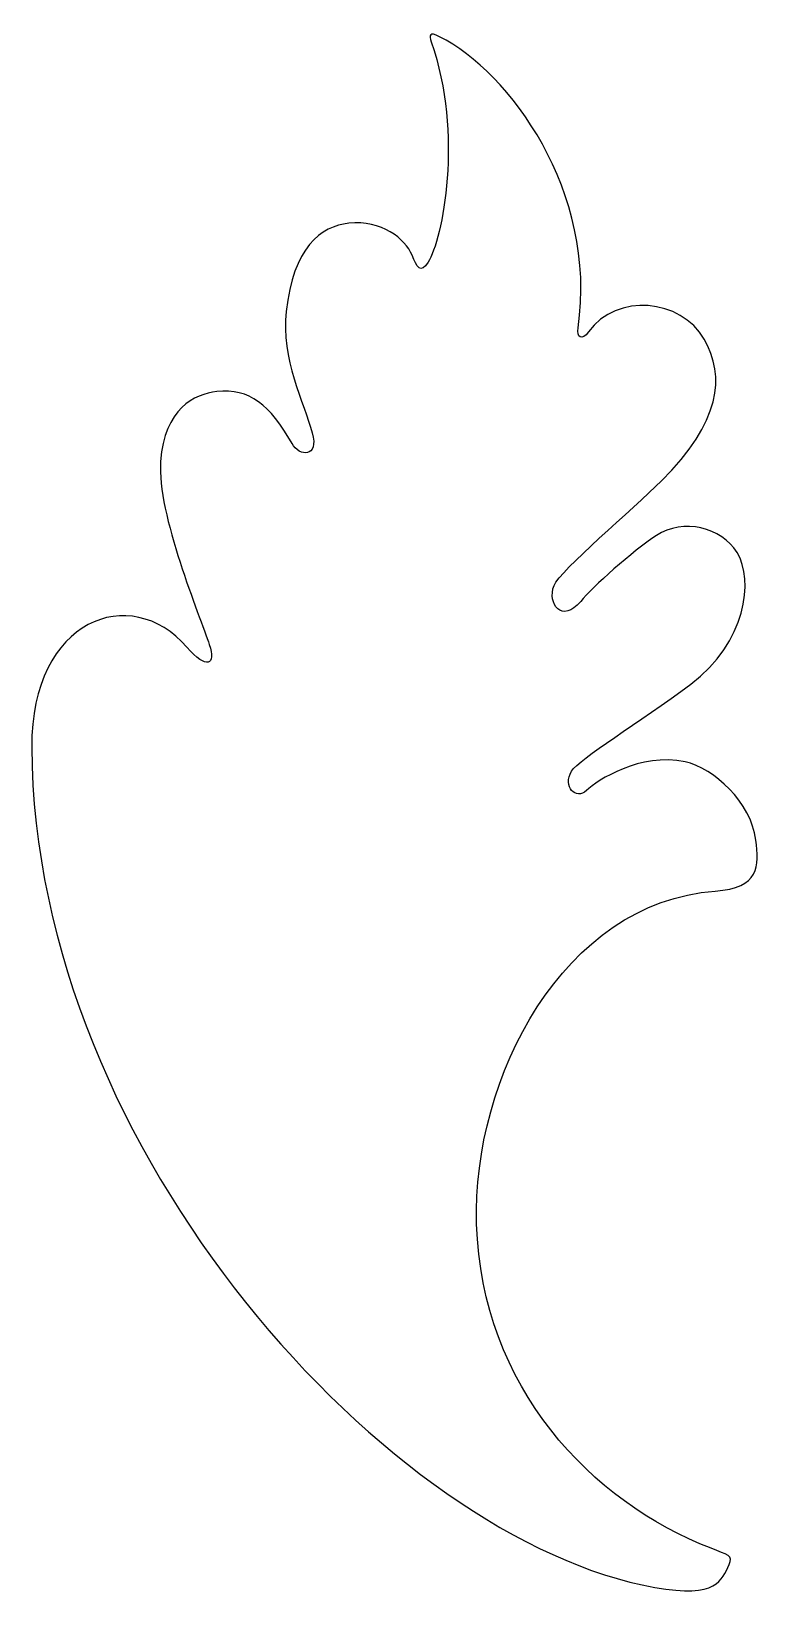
# Model space of a CAD drawing. Header units: centimetres. Extents: x -4.9 to 4.9, y -10.6 to 10.5.
import ezdxf

# ---------------------------------------------------------------- set-up
doc = ezdxf.new("R2010")
doc.units = ezdxf.units.CM
doc.header["$MEASUREMENT"] = 0
doc.layers.add('Camada 1', color=7, linetype='Continuous')

msp = doc.modelspace()

# ---------------------------------------------------------------- linework, layer by layer
at = {"layer": 'Camada 1'}
msp.add_open_spline([(4.48982, -10.09339), (4.39023, -10.30088), (4.33877, -10.55128), (3.49149, -10.40049), (3.49149, -10.40049), (-0.02818, -9.77269), (-4.83939, -4.58405), (-4.86683, 0.87727), (-4.86683, 0.87727), (-4.87199, 2.60098), (-3.53754, 3.08985), (-2.78631, 2.21855), (-2.78631, 2.21855), (-2.5153, 1.90642), (-2.39184, 1.98188), (-2.48439, 2.25451), (-2.48439, 2.25451), (-2.6062, 2.63194), (-3.19107, 4.00756), (-3.13796, 4.71246), (-3.13796, 4.71246), (-3.09163, 5.41914), (-2.67997, 5.61808), (-2.38493, 5.64895), (-2.38493, 5.64895), (-1.94241, 5.69872), (-1.66968, 5.47062), (-1.37464, 4.9509), (-1.37464, 4.9509), (-1.27688, 4.77418), (-1.00758, 4.75876), (-1.10368, 5.09497), (-1.10368, 5.09497), (-1.21002, 5.48425), (-1.5273, 6.09827), (-1.45359, 6.72446), (-1.45359, 6.72446), (-1.35927, 7.57856), (-0.99216, 7.87013), (-0.61139, 7.90789), (-0.61139, 7.90789), (-0.17401, 7.95935), (0.14503, 7.69874), (0.23596, 7.48085), (0.23596, 7.48085), (0.30282, 7.31959), (0.34738, 7.22349), (0.45033, 7.38478), (0.45033, 7.38478), (0.64414, 7.68495), (0.92716, 9.10341), (0.49325, 10.34184), (0.49325, 10.34184), (0.46751, 10.43447), (0.46407, 10.48421), (0.60641, 10.41214), (0.60641, 10.41214), (1.54296, 9.93703), (2.72816, 8.33839), (2.46402, 6.50485), (2.46402, 6.50485), (2.44341, 6.37621), (2.51379, 6.32475), (2.60467, 6.4499), (2.60467, 6.4499), (2.98025, 6.97825), (3.8448, 6.89599), (4.15523, 6.35222), (4.15523, 6.35222), (4.44508, 5.85142), (4.37481, 5.24081), (3.58058, 4.45), (3.58058, 4.45), (3.20323, 4.06919), (2.21874, 3.24591), (2.14148, 3.04699), (2.14148, 3.04699), (2.04552, 2.79997), (2.24964, 2.53245), (2.4983, 2.83255), (2.4983, 2.83255), (2.65266, 3.02469), (3.19646, 3.51007), (3.51544, 3.71763), (3.51544, 3.71763), (3.87387, 3.95438), (4.38841, 3.82743), (4.59764, 3.48953), (4.59764, 3.48953), (4.8241, 3.11729), (4.71948, 2.28366), (3.975, 1.72275), (3.975, 1.72275), (3.28216, 1.20472), (2.47939, 0.72453), (2.37644, 0.553), (2.37644, 0.553), (2.24783, 0.34551), (2.43994, 0.16369), (2.57549, 0.29395), (2.57549, 0.29395), (2.7281, 0.43632), (3.29756, 0.80695), (3.89954, 0.6817), (3.89954, 0.6817), (4.28721, 0.59248), (4.78465, 0.14139), (4.84818, -0.36983), (4.84818, -0.36983), (4.89448, -0.71972), (4.89964, -1.01301), (4.30097, -1.05412), (4.30097, -1.05412), (2.26844, -1.20506), (1.0421, -3.55837), (1.10205, -5.52394), (1.10205, -5.52394), (1.16896, -7.71088), (2.63888, -9.2529), (4.24779, -9.87554), (4.24779, -9.87554), (4.47254, -9.96306), (4.54975, -9.97499), (4.48982, -10.09339)], degree=3, knots=[0, 0, 0, 0, 0.03125, 0.03125, 0.03125, 0.03125, 0.0625, 0.0625, 0.0625, 0.0625, 0.09375, 0.09375, 0.09375, 0.09375, 0.125, 0.125, 0.125, 0.125, 0.15625, 0.15625, 0.15625, 0.15625, 0.1875, 0.1875, 0.1875, 0.1875, 0.21875, 0.21875, 0.21875, 0.21875, 0.25, 0.25, 0.25, 0.25, 0.28125, 0.28125, 0.28125, 0.28125, 0.3125, 0.3125, 0.3125, 0.3125, 0.34375, 0.34375, 0.34375, 0.34375, 0.375, 0.375, 0.375, 0.375, 0.40625, 0.40625, 0.40625, 0.40625, 0.4375, 0.4375, 0.4375, 0.4375, 0.46875, 0.46875, 0.46875, 0.46875, 0.5, 0.5, 0.5, 0.5, 0.53125, 0.53125, 0.53125, 0.53125, 0.5625, 0.5625, 0.5625, 0.5625, 0.59375, 0.59375, 0.59375, 0.59375, 0.625, 0.625, 0.625, 0.625, 0.65625, 0.65625, 0.65625, 0.65625, 0.6875, 0.6875, 0.6875, 0.6875, 0.71875, 0.71875, 0.71875, 0.71875, 0.75, 0.75, 0.75, 0.75, 0.78125, 0.78125, 0.78125, 0.78125, 0.8125, 0.8125, 0.8125, 0.8125, 0.84375, 0.84375, 0.84375, 0.84375, 0.875, 0.875, 0.875, 0.875, 0.90625, 0.90625, 0.90625, 0.90625, 0.9375, 0.9375, 0.9375, 0.9375, 1, 1, 1, 1], dxfattribs=at)

doc.saveas('drawing.dxf')
